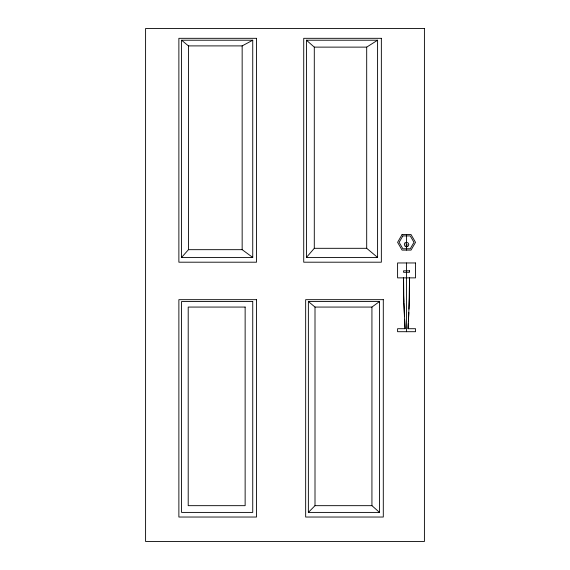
<?xml version="1.0" encoding="UTF-8"?>
<svg xmlns="http://www.w3.org/2000/svg" width="570" height="570" viewBox="0 0 570 570"><rect width="100%" height="100%" fill="white"/><g stroke="black" fill="none" stroke-linecap="round" stroke-linejoin="round"><path stroke-width="0.85" d="M408.832 312.488L408.405 321.865M408.975 309.09L409.545 277.875L409.545 295.417L408.049 328.712L415.523 328.712L415.523 331.704L397.589 331.704L397.589 328.712L405.063 328.712L404.579 319.3M408.049 328.712L408.312 323.575M306.432 257.433L314.291 248.313L314.291 47.125L306.432 40.213L306.432 257.433L377.589 257.433L377.589 40.213L306.432 40.213M181.573 257.433L188.463 249.674L188.463 45.899L181.573 40.213L181.573 257.433L252.738 257.433L252.738 40.213L181.573 40.213M308.37 512.409L315.003 505.668L315.003 307.066L308.37 301.516L308.37 512.409L379.534 512.409L379.534 301.516L308.37 301.516M315.003 307.066L371.932 307.066L379.534 301.516M314.291 47.125L366.695 47.125L377.589 40.213M188.463 45.899L242.157 45.899L252.738 40.213M314.291 248.313L366.695 248.313L377.589 257.433M188.463 249.674L242.157 249.674L252.738 257.433M315.003 505.668L371.932 505.668L379.534 512.409M405.063 328.712L403.567 295.417L403.567 277.875L403.852 302.292M403.888 303.14L404.415 315.887M406.553 234.569L406.553 250.095M406.553 262.962L406.553 272.31M406.553 272.581L406.553 331.704M371.932 307.066L371.932 505.668M366.695 47.125L366.695 248.313M242.157 45.899L242.157 249.674M404.971 242.991L404.315 244.573L404.971 246.162L406.553 246.817L408.141 246.162L408.797 244.573L408.141 242.991L406.553 242.336L404.971 242.991M402.071 234.569L397.589 242.336L402.071 250.095L411.041 250.095L415.523 242.336L411.041 234.569L402.071 234.569M402.847 235.909L399.135 242.336L402.847 248.762L410.265 248.762L413.977 242.336L410.265 235.909L402.847 235.909M424.408 28.5L145.592 28.5L145.592 541.5L424.408 541.5L424.408 28.5M256.5 38.318L178.873 38.318L178.873 262.2L256.5 262.2L256.5 38.318M381.351 38.318L303.724 38.318L303.724 262.2L381.351 262.2L381.351 38.318M406.93 244.644L406.182 244.644L406.182 246.14L406.93 246.14L406.93 244.644M415.523 262.962L397.589 262.962L397.589 277.875L415.523 277.875L415.523 262.962M409.545 270.814L403.567 270.814L403.567 272.31L409.545 272.31L409.545 270.814M256.5 299.67L178.873 299.67L178.873 517.033L256.5 517.033L256.5 299.67M383.297 299.67L305.663 299.67L305.663 517.033L383.297 517.033L383.297 299.67M252.738 301.516L181.573 301.516L181.573 512.409L252.738 512.409L252.738 301.516M245.136 307.066L188.207 307.066L188.207 505.668L245.136 505.668L245.136 307.066"/></g></svg>
